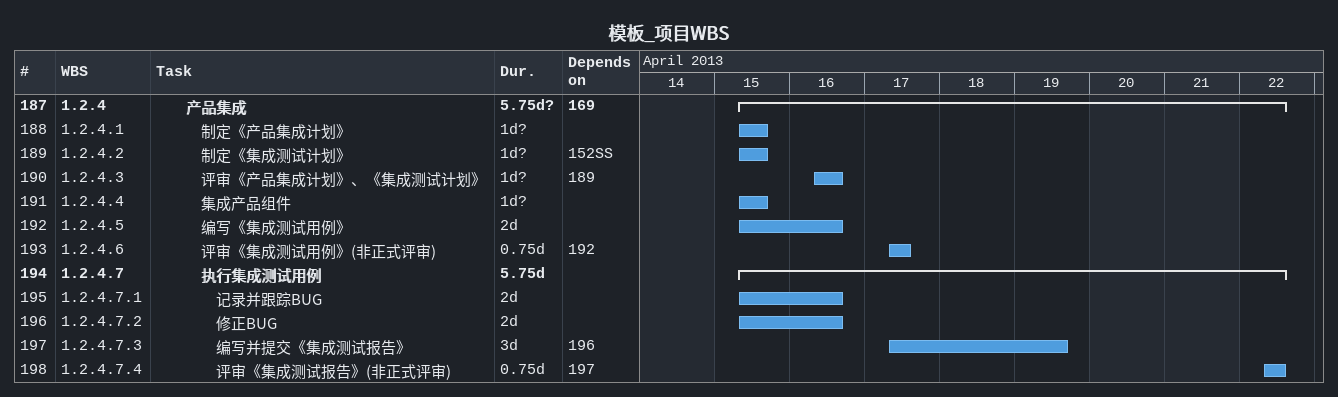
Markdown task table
模板_项目WBS

| ID | WBS | Task | Duration | Start | Finish | Predecessors |
|---|---|---|---|---|---|---|
| 187 | 1.2.4 | **产品集成** | 5.75d? | 2013-04-15 | 2013-04-22 | 169 |
| 188 | 1.2.4.1 | 制定《产品集成计划》 | 1d? | 2013-04-15 | 2013-04-15 |  |
| 189 | 1.2.4.2 | 制定《集成测试计划》 | 1d? | 2013-04-15 | 2013-04-15 | 152SS |
| 190 | 1.2.4.3 | 评审《产品集成计划》、《集成测试计划》 | 1d? | 2013-04-16 | 2013-04-16 | 189 |
| 191 | 1.2.4.4 | 集成产品组件 | 1d? | 2013-04-15 | 2013-04-15 |  |
| 192 | 1.2.4.5 | 编写《集成测试用例》 | 2d | 2013-04-15 | 2013-04-16 |  |
| 193 | 1.2.4.6 | 评审《集成测试用例》(非正式评审) | 0.75d | 2013-04-17 | 2013-04-17 | 192 |
| 194 | 1.2.4.7 | **执行集成测试用例** | 5.75d | 2013-04-15 | 2013-04-22 |  |
| 195 | 1.2.4.7.1 | 记录并跟踪BUG | 2d | 2013-04-15 | 2013-04-16 |  |
| 196 | 1.2.4.7.2 | 修正BUG | 2d | 2013-04-15 | 2013-04-16 |  |
| 197 | 1.2.4.7.3 | 编写并提交《集成测试报告》 | 3d | 2013-04-17 | 2013-04-19 | 196 |
| 198 | 1.2.4.7.4 | 评审《集成测试报告》(非正式评审) | 0.75d | 2013-04-22 | 2013-04-22 | 197 |
